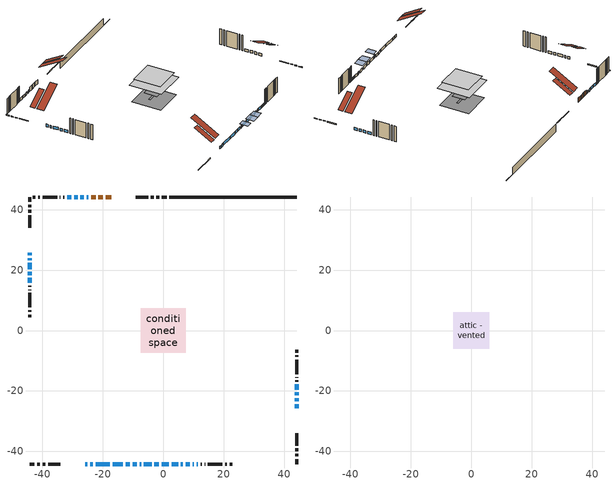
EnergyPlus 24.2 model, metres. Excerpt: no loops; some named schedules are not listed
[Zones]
conditioned space
 floor outside (Floor1 construction): -2.91,-2.91 -2.91,2.91 2.91,2.91 2.91,-2.91 z1.92
 floor adiabatic (AdiabaticFloorConstruction): -7.43,-7.43 -7.43,7.43 7.43,7.43 7.43,-7.43 z6.8
 floor foundation (Slab1 construction): -6.69,-6.69 -6.69,6.69 6.69,6.69 6.69,-6.69 z-1.45
 floor foundation (Slab2 construction): -3.71,-0.33 -3.71,0.33 3.71,0.33 3.71,-0.33 z0
 wall outside (RimJoist1 construction): 1.09,44.16 -0.48,44.16 / -44.16,-44.16 -42.59,-44.16 / -44.16,44.16 -44.16,42.59 / 44.16,-44.16 44.16,-42.59 z1.92:2.22
 wall outside (RimJoist2 construction): -1.4,44.16 -2.28,44.16 / -41.66,-44.16 -40.79,-44.16 / -44.16,41.66 -44.16,40.79 / 44.16,-41.66 44.16,-40.79 z1.92:2.22
 wall outside (RimJoist3 construction): -3.21,44.16 -4.08,44.16 / -39.86,-44.16 -38.98,-44.16 / -44.16,39.86 -44.16,38.98 / 44.16,-39.86 44.16,-38.98 z1.92:2.22
 wall outside (RimJoist4 construction): -5.01,44.16 -9.01,44.16 / -38.05,-44.16 -34.06,-44.16 / -44.16,38.05 -44.16,34.06 / 44.16,-38.05 44.16,-34.06 z1.92:2.22
 wall outside (AdiabaticWallConstruction 1): -17.27,44.16 -19.07,44.16 / -19.99,44.16 -21.44,44.16 / -22.36,44.16 -23.8,44.16 z1.92:3.95
 wall outside (AdiabaticWallConstruction): -25.8,-44.16 -25.11,-44.16 / -44.16,25.8 -44.16,24.86 / 44.16,-25.8 44.16,-24.39 / -24.73,44.16 -25.37,44.16 / -24.18,-44.16 -23.31,-44.16 / -44.16,23.93 -44.16,23.3 / -22.38,-44.16 -17.65,-44.16 / -44.16,22.37 -44.16,20.28 / -16.72,-44.16 -13.4,-44.16 / -12.47,-44.16 -11.06,-44.16 / 44.16,-23.46 44.16,-22.42 / -26.29,44.16 -27.41,44.16 / -10.13,-44.16 -8.78,-44.16 / -6.41,-44.16 -3.83,-44.16 / 44.16,-21.49 44.16,-20.44 / 44.16,-19.52 44.16,-17.81 / -44.16,19.36 -44.16,18.35 / 2.82,-44.16 4.91,-44.16 / -44.16,17.42 -44.16,15.77 / -28.34,44.16 -29.45,44.16 / 5.84,-44.16 6.52,-44.16 / 7.45,-44.16 8.8,-44.16 / 9.73,-44.16 10.1,-44.16 / -30.38,44.16 -31.79,44.16 / 11.03,-44.16 11.45,-44.16 z1.92:3.14; -7.85,-44.16 -7.34,-44.16 z1.92:3.55; -2.9,-44.16 -1.43,-44.16 / -0.5,-44.16 1.89,-44.16 z1.92:3.24
 wall outside (Wall1 construction): -32.72,44.16 -33.09,44.16 / 12.38,-44.16 12.75,-44.16 / -44.16,14.84 -44.16,14.47 / 44.16,-16.89 44.16,-16.52 z1.92:9.24
 wall outside (Wall2 construction): -34.01,44.16 -34.17,44.16 / 13.68,-44.16 13.83,-44.16 / -44.16,13.54 -44.16,13.39 / 44.16,-15.59 44.16,-15.44 z1.92:9.24
 wall outside (Wall3 construction): -35.1,44.16 -39.91,44.16 / 14.76,-44.16 19.57,-44.16 / -44.16,12.46 -44.16,7.65 / 44.16,-14.51 44.16,-9.69 z1.92:9.24
 wall outside (Wall4 construction): -40.84,44.16 -41.37,44.16 / 20.5,-44.16 21.03,-44.16 / -44.16,6.72 -44.16,6.19 / 44.16,-8.76 44.16,-8.24 z1.92:9.24
 wall outside (Wall6 construction): -42.3,44.16 -43.23,44.16 / 21.96,-44.16 22.89,-44.16 / -44.16,5.26 -44.16,4.33 / 44.16,-7.31 44.16,-6.38 z1.92:9.24
 wall foundation (FoundationWall1 construction): 2.02,44.16,-1.45 2.02,44.16,1.92 38.73,44.16,1.92 38.73,44.16,-1.35 44.16,44.16,-1.35 44.16,44.16,-1.45
 window (WindowConstruction): -25.8,-44.16 -25.11,-44.16 z1.92:3.14
 window (WindowConstruction 5): -44.16,25.8 -44.16,24.86 z1.92:3.14
 window (WindowConstruction 6): 44.16,-25.8 44.16,-24.39 z1.92:3.14
 window (WindowConstruction 7): -24.73,44.16 -25.37,44.16 z1.92:3.14
 window (WindowConstruction 8): -24.18,-44.16 -23.31,-44.16 z1.92:3.14
 window (WindowConstruction 9): -44.16,23.93 -44.16,23.3 z1.92:3.14
 window (WindowConstruction 10): -22.38,-44.16 -17.65,-44.16 z1.92:3.14
 window (WindowConstruction 11): -44.16,22.37 -44.16,20.28 z1.92:3.14
 window (WindowConstruction 12): -16.72,-44.16 -13.4,-44.16 z1.92:3.14
 window (WindowConstruction 13): -12.47,-44.16 -11.06,-44.16 z1.92:3.14
 window (WindowConstruction 14): 44.16,-23.46 44.16,-22.42 z1.92:3.14
 window (WindowConstruction 15): -26.29,44.16 -27.41,44.16 z1.92:3.14
 window (WindowConstruction 26): -10.13,-44.16 -8.78,-44.16 z1.92:3.14
 window (WindowConstruction 27): -7.85,-44.16 -7.34,-44.16 z1.92:3.54
 window (WindowConstruction 19): -6.41,-44.16 -3.83,-44.16 z1.92:3.14
 window (WindowConstruction 20): 44.16,-21.49 44.16,-20.45 z1.92:3.14
 window (WindowConstruction 21): 44.16,-19.52 44.16,-17.82 z1.92:3.14
 window (WindowConstruction 22): -44.16,19.36 -44.16,18.35 z1.92:3.14
 window (WindowConstruction 23): -2.9,-44.16 -1.43,-44.16 z1.92:3.24
 window (WindowConstruction 24): -0.5,-44.16 1.89,-44.16 z1.92:3.24
 window (WindowConstruction 1): 2.82,-44.16 4.91,-44.16 z1.92:3.14
 window (WindowConstruction 25): -44.16,17.42 -44.16,15.77 z1.92:3.14
 window (WindowConstruction 16): -28.34,44.16 -29.45,44.16 z1.92:3.14
 window (WindowConstruction 17): 5.84,-44.16 6.52,-44.16 z1.92:3.14
 window (WindowConstruction 18): 7.45,-44.16 8.8,-44.16 z1.92:3.14
 window (WindowConstruction 2): 9.73,-44.16 10.1,-44.16 z1.92:3.14
 window (WindowConstruction 3): -30.38,44.16 -31.79,44.16 z1.92:3.14
 window (WindowConstruction 4): 11.03,-44.16 11.45,-44.16 z1.92:3.14
 door (Door): -17.27,44.16 -19.07,44.16 z1.92:3.95
 door (Door 1): -20,44.16 -21.43,44.16 z1.92:3.95
 door (Door 2): -22.36,44.16 -23.8,44.16 z1.92:3.95
 ceiling adiabatic (AdiabaticFloorConstruction): 7.43,-7.43 7.43,7.43 -7.43,7.43 -7.43,-7.43 z6.8
 roof outside (Roof1 construction): -12.19,44.16,9.24 -12.19,36.39,13.76 -9.94,36.39,13.76 -9.94,44.16,9.24; -30.88,-44.16,9.24 -30.88,-36.39,13.76 -33.13,-36.39,13.76 -33.13,-44.16,9.24; -44.16,30.88,9.24 -36.39,30.88,13.76 -36.39,33.13,13.76 -44.16,33.13,9.24; 44.16,-30.88,9.24 36.39,-30.88,13.76 36.39,-33.13,13.76 44.16,-33.13,9.24
attic - vented
 floor to conditioned space (Floor2 construction Reversed): -5.99,-5.99 -5.99,5.99 5.99,5.99 5.99,-5.99 z9.24
 roof outside (Roof2 construction): -16.34,44.16,9.24 -16.34,33.01,15.73 -13.12,33.01,15.73 -13.12,44.16,9.24; -26.73,-44.16,9.24 -26.73,-33.01,15.73 -29.95,-33.01,15.73 -29.95,-44.16,9.24; -44.16,26.73,9.24 -33.01,26.73,15.73 -33.01,29.95,15.73 -44.16,29.95,9.24; 44.16,-26.73,9.24 33.01,-26.73,15.73 33.01,-29.95,15.73 44.16,-29.95,9.24
shading: -6.35,-44.16 -8.84,-44.16 -8.84,-47.82 -6.35,-47.82 z4.54; -0.52,-44.16 -3.81,-44.16 -3.81,-47.82 -0.52,-47.82 z4.15; 2.8,-44.16 -1.41,-44.16 -1.41,-47.82 2.8,-47.82 z4.15
[Building]
Building 1: Terrain=Suburbs
[Site:Location]
Halifax Intl AP_NS: Latitude {deg}=44.88; Longitude {deg}=-63.51; Time Zone {hr}=-4; Elevation {m}=145; Keep Site Location Information=Yes
[Site:GroundTemperature:Shallow]
3.15511, 1.33576, 1.19006, 2.05344, 5.51939, 8.9692, 11.96, 13.8546, 14.0156, 12.4746, 9.56009, 6.2161
[Site:WaterMainsTemperature]
Calculation Method=Schedule; Temperature Schedule=mains temperature schedule
[Material] Roughness=Rough; Thermal Absorptance=0.9
Name | Thickness {m} | Conductivity {W/m-K} | Density {kg/m3} | Specific Heat {J/kg-K} | Solar Absorptance | Visible Absorptance
asphalt or fiberglass shingles | 0.00635 | 0.162714 | 1121.4 | 1465.45 | 0.4 | 0.4
ceiling loosefill ins | 0.423333 | 0.0480833 | 16.02 | 1046.75 | 0.7 | 0.7
ceiling stud and cavity | 0.1397 | 0.619807 | 65.682 | 1177.47 | 0.7 | 0.7
concrete 4.0 in. | 0.1016 | 1.803125 | 2242.8 | 837.4 | 0.7 | 0.7
concrete 8.0 in. | 0.2032 | 1.803125 | 2242.8 | 837.4 | 0.7 | 0.7
door material | 0.04445 | 0.0451087 | 512.64 | 1214.23 | 0.7 | 0.7
door material 1 | 0.04445 | 0.053851 | 512.64 | 1214.23 | 0.7 | 0.7
exterior vertical ins | 0.0783861 | 0.029427 | 32.04 | 1214.23 | 0.7 | 0.7
exterior vertical ins 1 | 0.0517834 | 0.029427 | 32.04 | 1214.23 | 0.7 | 0.7
floor covering | 0.0127 | 0.0433444 | 54.468 | 1339.84 | 0.6 | 0.6
floor rigid ins; roof rigid ins; wall rigid ins 1 | 0.103632 | 0.029427 | 32.04 | 1214.23 | 0.7 | 0.7
floor rigid ins 1; wall rigid ins 2 | 0.512978 | 0.029427 | 32.04 | 1214.23 | 0.7 | 0.7
floor stud and cavity | 0.1397 | 0.137453 | 92.3553 | 1139.71 | 0.7 | 0.7
floor stud and cavity 1 | 0.1397 | 1.75129 | 37.0049 | 1207.88 | 0.7 | 0.7
furniture material conditioned space 1 | 0.1524 | 0.115458 | 640.8 | 1214.23 | 0.6 | 0.6
gypsum board | 0.0127 | 0.160291 | 801 | 837.4 | 0.6 | 0.6
gypsum board 1 | 0.0127 | 0.160291 | 801 | 837.4 | 0.7 | 0.7
interior vertical ins | 0.025908 | 0.029427 | 32.04 | 1214.23 | 0.7 | 0.7
osb sheathing 0.5 in. | 0.0127 | 0.115458 | 512.64 | 1214.23 | 0.7 | 0.7
osb sheathing 0.75 in. | 0.01905 | 0.115458 | 512.64 | 1214.23 | 0.7 | 0.7
osb sheathing 2.0 in. | 0.0508 | 0.115458 | 512.64 | 1214.23 | 0.7 | 0.7
rim joist rigid ins; slab rigid ins; wall rigid ins | 0.051816 | 0.029427 | 32.04 | 1214.23 | 0.7 | 0.7
rim joist stud and cavity | 0.0508 | 0.0513729 | 125.044 | 1163.47 | 0.6 | 0.6
rim joist stud and cavity 1 | 0.0508 | 0.0489331 | 125.044 | 1163.47 | 0.6 | 0.6
rim joist stud and cavity 2 | 0.0508 | 0.0611773 | 125.044 | 1163.47 | 0.6 | 0.6
rim joist stud and cavity 3 | 0.0508 | 0.0527828 | 125.044 | 1163.47 | 0.6 | 0.6
roof stud and cavity | 0.2032 | 0.0463516 | 78.34581 | 1123.46 | 0.7 | 0.7
wall stud and cavity | 0.1397 | 0.256764 | 139.0536 | 1170.24 | 0.7 | 0.7
wall stud and cavity 1 | 0.1397 | 0.0517534 | 139.0536 | 1170.24 | 0.7 | 0.7
wall stud and cavity 2 | 0.1397 | 0.0737344 | 139.0536 | 1170.24 | 0.7 | 0.7
wall stud and cavity 3 | 0.1397 | 0.189807 | 139.0536 | 1170.24 | 0.7 | 0.7
wall stud and cavity 4 | 0.1397 | 0.260132 | 139.0536 | 1170.24 | 0.7 | 0.7
wall stud and cavity 5 | 0.0889 | 0.380278 | 52.3479 | 1209.89 | 0.7 | 0.7
wall stud and cavity 6 | 0.0889 | 0.391764 | 83.0341 | 1211.67 | 0.7 | 0.7
wood siding | 0.0254 | 0.102417 | 544.68 | 1172.36 | 0.4 | 0.4
wood siding 1; wood siding 2; wood siding 3 | 0.0254 | 0.102417 | 544.68 | 1172.36 | 0.7 | 0.7
[WindowMaterial:SimpleGlazingSystem]
Name | U-Factor {W/m2-K} | Solar Heat Gain Coefficient
WindowMaterial | 2.319463 | 0.55
WindowMaterial 1 | 2.2729 | 0.63
WindowMaterial 10 | 2.293912 | 0.62
WindowMaterial 11 | 2.34047 | 0.56
WindowMaterial 12 | 2.44779 | 0.62
WindowMaterial 13 | 2.55964 | 0.57
WindowMaterial 14 | 2.43473 | 0.62
WindowMaterial 15 | 2.30584 | 0.6
WindowMaterial 16 | 2.32173 | 0.58
WindowMaterial 17 | 2.35012 | 0.54
WindowMaterial 18 | 2.32287 | 0.58
WindowMaterial 19 | 2.359209 | 0.53
WindowMaterial 2 | 2.36318 | 0.49
WindowMaterial 3 | 2.32912 | 0.57
WindowMaterial 4 | 2.36262 | 0.49
WindowMaterial 5 | 2.35864 | 0.53
WindowMaterial 6 | 2.38135 | 0.5
WindowMaterial 7 | 2.2871 | 0.61
WindowMaterial 8 | 2.28312 | 0.63
WindowMaterial 9 | 2.34899 | 0.54
[Construction]
AdiabaticFloorConstruction: floor stud and cavity 1, floor rigid ins 1, osb sheathing 0.75 in., floor covering
AdiabaticWallConstruction: wood siding 2, wall rigid ins 2, wall stud and cavity 5, gypsum board
AdiabaticWallConstruction 1: wood siding 3, wall rigid ins 2, wall stud and cavity 5, gypsum board
Door: door material
Door 1; Door 2: door material 1
Floor1 construction: floor stud and cavity, floor rigid ins, osb sheathing 0.75 in., floor covering
Floor2 construction Reversed: gypsum board, ceiling stud and cavity, ceiling loosefill ins
FoundationWall1 construction: concrete 8.0 in., gypsum board 1
furniture construction conditioned space 1: furniture material conditioned space 1
PartitionWallConstruction: gypsum board, wall stud and cavity 6, gypsum board
RimJoist1 construction: wood siding 1, osb sheathing 2.0 in., rim joist stud and cavity
RimJoist2 construction: wood siding 1, rim joist rigid ins, osb sheathing 2.0 in., rim joist stud and cavity 1
RimJoist3 construction: wood siding 1, rim joist rigid ins, osb sheathing 2.0 in., rim joist stud and cavity 2
RimJoist4 construction: wood siding 1, rim joist rigid ins, osb sheathing 2.0 in., rim joist stud and cavity 3
Roof1 construction: asphalt or fiberglass shingles, roof rigid ins, osb sheathing 0.75 in., roof stud and cavity, gypsum board
Roof2 construction: asphalt or fiberglass shingles
Slab1 construction; Slab2 construction: slab rigid ins, concrete 4.0 in.
Wall1 construction: wood siding, wall rigid ins, osb sheathing 0.5 in., wall stud and cavity, gypsum board
Wall2 construction: wood siding, wall rigid ins 1, osb sheathing 0.5 in., wall stud and cavity 1, gypsum board
Wall3 construction: wood siding, wall rigid ins, osb sheathing 0.5 in., wall stud and cavity 2, gypsum board
Wall4 construction: wood siding, wall rigid ins, osb sheathing 0.5 in., wall stud and cavity 3, gypsum board
Wall6 construction: wood siding, wall rigid ins, osb sheathing 0.5 in., wall stud and cavity 4, gypsum board
WindowConstruction: WindowMaterial
WindowConstruction 1: WindowMaterial 1
WindowConstruction 10: WindowMaterial 8
WindowConstruction 11; WindowConstruction 14; WindowConstruction 20: WindowMaterial 9
WindowConstruction 12: WindowMaterial 10
WindowConstruction 13; WindowConstruction 3; WindowConstruction 6: WindowMaterial 3
WindowConstruction 15: WindowMaterial 11
WindowConstruction 16: WindowMaterial 12
WindowConstruction 17; WindowConstruction 27: WindowMaterial 13
WindowConstruction 18; WindowConstruction 26: WindowMaterial 14
WindowConstruction 19; WindowConstruction 24: WindowMaterial 15
WindowConstruction 2: WindowMaterial 2
WindowConstruction 21: WindowMaterial 16
WindowConstruction 22: WindowMaterial 17
WindowConstruction 23: WindowMaterial 18
WindowConstruction 25: WindowMaterial 19
WindowConstruction 4: WindowMaterial 4
WindowConstruction 5: WindowMaterial 5
WindowConstruction 7; WindowConstruction 9: WindowMaterial 6
WindowConstruction 8: WindowMaterial 7
[Zone] Multiplier=1; Part of Total Floor Area=Yes
Name | Volume {m3}
attic - vented | 144.692
conditioned space | 1072.2
[Space]
Name | Zone | Volume {m3}
attic - vented 1 | attic - vented | 144.692
conditioned space 1 | conditioned space | 1072.2
[ZoneInfiltration:EffectiveLeakageArea]
infil attic - vented 1: Zone or Space=attic - vented 1; Schedule=Always On Discrete; Effective Air Leakage Area {cm2}=5148.18; Stack Coefficient=0.00045196; Wind Coefficient=1.43638e-05
[ZoneMixing]
whole house fan mix: Zone or Space=attic - vented; Schedule=Always On Continuous; Design Flow Rate Calculation Method=Flow/Zone; Design Flow Rate {m3/s}=0; Source Zone or Space=conditioned space
[SurfaceProperty:ExposedFoundationPerimeter] Exposed Perimeter Calculation Method=TotalExposedPerimeter
Name | Total Exposed Perimeter {m}
Slab1 | 42.139
Slab2 | 16.154
[InternalMass] Zone or ZoneList=conditioned space; Space or SpaceList=conditioned space 1
Name | Construction | Surface Area {m2}
furniture mass conditioned space 1 | furniture construction conditioned space 1 | 175.424
partition wall mass | PartitionWallConstruction | 438.561
[Lights]
interior lighting: Zone or ZoneList or Space or SpaceList=conditioned space 1; Schedule=interior lighting schedule; Design Level Calculation Method=LightingLevel; Lighting Level {W}=343.2; Return Air Fraction=0; Fraction Radiant=0.6; Fraction Visible=0.2; Fraction Replaceable=1
[People]
occupants: Zone or ZoneList or Space or SpaceList=conditioned space 1; Number of People Schedule=occupants schedule; Number of People Calculation Method=People; Number of People=3; Fraction Radiant=0.314171; Sensible Heat Fraction=0.56303; Activity Level Schedule=occupants activity schedule; Carbon Dioxide Generation Rate {m3/s-W}=0; Enable ASHRAE 55 Comfort Warnings=No; Mean Radiant Temperature Calculation Type=EnclosureAveraged
[ElectricEquipment] Zone or ZoneList or Space or SpaceList=conditioned space 1; Design Level Calculation Method=EquipmentLevel
Name | Schedule | Design Level {W} | Fraction Latent | Fraction Radiant | Fraction Lost
clothes dryer | clothes dryer schedule | 140.772 | 0.015 | 0.081 | 0.85
clothes washer | clothes washer schedule | 32.1985 | 0.03 | 0.162 | 0.7
cooking range | cooking range schedule | 215.147 | 0.08 | 0.432 | 0.2
dishwasher | dishwasher schedule | 66.8632 | 0.3 | 0.18 | 0.4
fridge | fridge schedule | 72.9452 | 0 | 0.6 | 0
mech vent bath fan 0 | mech vent bath fan 0 schedule | 50.2 | 0 | 0 | 1
mech vent bath fan 1 | mech vent bath fan 1 schedule | 50.2 | 0 | 0 | 1
mech vent bath fan 2 | mech vent bath fan 2 schedule | 50.2 | 0 | 0 | 1
mech vent house fan | mech vent house fan schedule | 19.9167 | 0 | 0 | 0.5
mech vent house fan cfis | mech vent house fan cfis schedule | 0 | 0 | 0 | 0
mech vent range fan 0 | mech vent range fan 0 schedule | 57 | 0 | 0 | 1
misc plug loads | misc plug loads schedule | 494.7 | 0.045 | 0.513 | 0.1
whole house fan | Always On Discrete | 0 | 0 | 0 | 1
[OtherEquipment] Zone or ZoneList or Space or SpaceList=conditioned space 1; Design Level Calculation Method=EquipmentLevel
Name | Fuel Type | Schedule | Design Level {W} | Fraction Latent | Fraction Radiant | Fraction Lost
clothes dryer 1 | Electricity | clothes dryer schedule | 0 | 0.015 | 0.081 | 0.85
cooking range 1 | Electricity | cooking range schedule | 0 | 0.08 | 0.432 | 0.2
general water use latent | None | general water use schedule | 62.594 | 1 | 0 | 0
general water use sensible | None | general water use schedule | -61.6891 | 0 | 0.6 | 0
mech vent house fan latent load | None | Always On Discrete | 0 | 1 | 0 | 0
mech vent house fan sensible load | None | Always On Discrete | 0 | 0 | 0 | 0
water heater energy adjustment1 | Electricity | Always On Discrete | 0.01 | 0 | 0 | 1
[ZoneInfiltration:DesignFlowRate] Zone or ZoneList or Space or SpaceList=conditioned space 1; Schedule=Always On Discrete; Design Flow Rate Calculation Method=Flow/Zone; Design Flow Rate {m3/s}=0
infil flow; natural vent flow; whole house fan flow
[Foundation:Kiva] Initial Indoor Air Temperature {C}=18; Wall Depth Below Slab {m}=0.2032
Name | Wall Height Above Grade {m} | Custom Block Material Name 1 | Custom Block Depth 1 {m} | Custom Block X Position 1 {m} | Custom Block Z Position 1 {m} | Interior Vertical Insulation Material | Interior Vertical Insulation Depth {m} | Exterior Vertical Insulation Material | Exterior Vertical Insulation Depth {m}
Foundation Kiva 1 | 1.92 | exterior vertical ins | 3.36999 | 0.2159 | 0
Foundation Kiva 2 | 0.1016 |  |  |  |  | interior vertical ins | 0.1016 | exterior vertical ins 1 | 0.599999
[Foundation:Kiva:Settings]
Soil Conductivity {W/m-K}=0.849921; Soil Density {kg/m3}=1842.3; Soil Specific Heat {J/kg-K}=418.7; Ground Solar Absorptivity=0.9; Ground Thermal Absorptivity=0.9; Ground Surface Roughness {m}=0.03; Far-Field Width {m}=40; Deep-Ground Boundary Condition=ZeroFlux; Deep-Ground Depth {m}=40; Minimum Cell Dimension {m}=0.2; Maximum Cell Growth Coefficient=3; Simulation Timestep=Timestep
[Exterior:Lights]
exterior lighting: Schedule=exterior lighting schedule; Design Level {W}=75.6
[Schedule:Constant]
Name | Hourly Value
Always On Continuous; mech vent house fan schedule; mech vent house fan cfis schedule; Always On Discrete | 1
occupants activity schedule | 117.228
fridge schedule | 0
[Schedule:Week:Daily]
interior lighting schedule Week Rule - Jan1-Jan27: interior lighting schedule day, interior lighting schedule day, interior lighting schedule day, interior lighting schedule day, interior lighting schedule day, interior lighting schedule day, interior lighting schedule day, interior lighting schedule default day, interior lighting schedule default day, interior lighting schedule default day, interior lighting schedule default day, interior lighting schedule default day
interior lighting schedule Week Rule - Jan28-Feb3: interior lighting schedule day, interior lighting schedule day, interior lighting schedule day, interior lighting schedule day, interior lighting schedule day 1, interior lighting schedule day 1, interior lighting schedule day 1, interior lighting schedule default day, interior lighting schedule default day, interior lighting schedule default day, interior lighting schedule default day, interior lighting schedule default day
interior lighting schedule Week Rule - Feb4-Feb24: interior lighting schedule day 1, interior lighting schedule day 1, interior lighting schedule day 1, interior lighting schedule day 1, interior lighting schedule day 1, interior lighting schedule day 1, interior lighting schedule day 1, interior lighting schedule default day, interior lighting schedule default day, interior lighting schedule default day, interior lighting schedule default day, interior lighting schedule default day
interior lighting schedule Week Rule - Feb25-Mar3: interior lighting schedule day 1, interior lighting schedule day 1, interior lighting schedule day 1, interior lighting schedule day 1, interior lighting schedule day 2, interior lighting schedule day 2, interior lighting schedule day 2, interior lighting schedule default day, interior lighting schedule default day, interior lighting schedule default day, interior lighting schedule default day, interior lighting schedule default day
interior lighting schedule Week Rule - Mar4-Mar31: interior lighting schedule day 2, interior lighting schedule day 2, interior lighting schedule day 2, interior lighting schedule day 2, interior lighting schedule day 2, interior lighting schedule day 2, interior lighting schedule day 2, interior lighting schedule default day, interior lighting schedule default day, interior lighting schedule default day, interior lighting schedule default day, interior lighting schedule default day
interior lighting schedule Week Rule - Apr1-Apr28: interior lighting schedule day 3, interior lighting schedule day 3, interior lighting schedule day 3, interior lighting schedule day 3, interior lighting schedule day 3, interior lighting schedule day 3, interior lighting schedule day 3, interior lighting schedule default day, interior lighting schedule default day, interior lighting schedule default day, interior lighting schedule default day, interior lighting schedule default day
interior lighting schedule Week Rule - Apr29-May5: interior lighting schedule day 3, interior lighting schedule day 3, interior lighting schedule day 4, interior lighting schedule day 4, interior lighting schedule day 4, interior lighting schedule day 4, interior lighting schedule day 4, interior lighting schedule default day, interior lighting schedule default day, interior lighting schedule default day, interior lighting schedule default day, interior lighting schedule default day
interior lighting schedule Week Rule - May6-May26: interior lighting schedule day 4, interior lighting schedule day 4, interior lighting schedule day 4, interior lighting schedule day 4, interior lighting schedule day 4, interior lighting schedule day 4, interior lighting schedule day 4, interior lighting schedule default day, interior lighting schedule default day, interior lighting schedule default day, interior lighting schedule default day, interior lighting schedule default day
interior lighting schedule Week Rule - May27-Jun2: interior lighting schedule day 4, interior lighting schedule day 4, interior lighting schedule day 4, interior lighting schedule day 4, interior lighting schedule day 4, interior lighting schedule day 5, interior lighting schedule day 5, interior lighting schedule default day, interior lighting schedule default day, interior lighting schedule default day, interior lighting schedule default day, interior lighting schedule default day
interior lighting schedule Week Rule - Jun3-Jun30: interior lighting schedule day 5, interior lighting schedule day 5, interior lighting schedule day 5, interior lighting schedule day 5, interior lighting schedule day 5, interior lighting schedule day 5, interior lighting schedule day 5, interior lighting schedule default day, interior lighting schedule default day, interior lighting schedule default day, interior lighting schedule default day, interior lighting schedule default day
interior lighting schedule Week Rule - Jul1-Jul28: interior lighting schedule day 6, interior lighting schedule day 6, interior lighting schedule day 6, interior lighting schedule day 6, interior lighting schedule day 6, interior lighting schedule day 6, interior lighting schedule day 6, interior lighting schedule default day, interior lighting schedule default day, interior lighting schedule default day, interior lighting schedule default day, interior lighting schedule default day
interior lighting schedule Week Rule - Jul29-Aug4: interior lighting schedule day 6, interior lighting schedule day 6, interior lighting schedule day 6, interior lighting schedule day 7, interior lighting schedule day 7, interior lighting schedule day 7, interior lighting schedule day 7, interior lighting schedule default day, interior lighting schedule default day, interior lighting schedule default day, interior lighting schedule default day, interior lighting schedule default day
interior lighting schedule Week Rule - Aug5-Aug25: interior lighting schedule day 7, interior lighting schedule day 7, interior lighting schedule day 7, interior lighting schedule day 7, interior lighting schedule day 7, interior lighting schedule day 7, interior lighting schedule day 7, interior lighting schedule default day, interior lighting schedule default day, interior lighting schedule default day, interior lighting schedule default day, interior lighting schedule default day
interior lighting schedule Week Rule - Aug26-Sep1: interior lighting schedule day 7, interior lighting schedule day 7, interior lighting schedule day 7, interior lighting schedule day 7, interior lighting schedule day 7, interior lighting schedule day 7, interior lighting schedule day 8, interior lighting schedule default day, interior lighting schedule default day, interior lighting schedule default day, interior lighting schedule default day, interior lighting schedule default day
interior lighting schedule Week Rule - Sep2-Sep29: interior lighting schedule day 8, interior lighting schedule day 8, interior lighting schedule day 8, interior lighting schedule day 8, interior lighting schedule day 8, interior lighting schedule day 8, interior lighting schedule day 8, interior lighting schedule default day, interior lighting schedule default day, interior lighting schedule default day, interior lighting schedule default day, interior lighting schedule default day
interior lighting schedule Week Rule - Sep30-Oct6: interior lighting schedule day 8, interior lighting schedule day 9, interior lighting schedule day 9, interior lighting schedule day 9, interior lighting schedule day 9, interior lighting schedule day 9, interior lighting schedule day 9, interior lighting schedule default day, interior lighting schedule default day, interior lighting schedule default day, interior lighting schedule default day, interior lighting schedule default day
interior lighting schedule Week Rule - Oct7-Oct27: interior lighting schedule day 9, interior lighting schedule day 9, interior lighting schedule day 9, interior lighting schedule day 9, interior lighting schedule day 9, interior lighting schedule day 9, interior lighting schedule day 9, interior lighting schedule default day, interior lighting schedule default day, interior lighting schedule default day, interior lighting schedule default day, interior lighting schedule default day
interior lighting schedule Week Rule - Oct28-Nov3: interior lighting schedule day 9, interior lighting schedule day 9, interior lighting schedule day 9, interior lighting schedule day 9, interior lighting schedule day 10, interior lighting schedule day 10, interior lighting schedule day 10, interior lighting schedule default day, interior lighting schedule default day, interior lighting schedule default day, interior lighting schedule default day, interior lighting schedule default day
interior lighting schedule Week Rule - Nov4-Nov24: interior lighting schedule day 10, interior lighting schedule day 10, interior lighting schedule day 10, interior lighting schedule day 10, interior lighting schedule day 10, interior lighting schedule day 10, interior lighting schedule day 10, interior lighting schedule default day, interior lighting schedule default day, interior lighting schedule default day, interior lighting schedule default day, interior lighting schedule default day
interior lighting schedule Week Rule - Nov25-Dec1: interior lighting schedule day 10, interior lighting schedule day 10, interior lighting schedule day 10, interior lighting schedule day 10, interior lighting schedule day 10, interior lighting schedule day 10, interior lighting schedule day 11, interior lighting schedule default day, interior lighting schedule default day, interior lighting schedule default day, interior lighting schedule default day, interior lighting schedule default day
interior lighting schedule Week Rule - Dec2-Dec31: interior lighting schedule day 11, interior lighting schedule day 11, interior lighting schedule day 11, interior lighting schedule day 11, interior lighting schedule day 11, interior lighting schedule day 11, interior lighting schedule day 11, interior lighting schedule default day, interior lighting schedule default day, interior lighting schedule default day, interior lighting schedule default day, interior lighting schedule default day
occupants schedule Week Rule - Jan1-Dec31: occupants schedule day, occupants schedule day, occupants schedule day, occupants schedule day, occupants schedule day, occupants schedule day, occupants schedule day, occupants schedule default day, occupants schedule default day, occupants schedule default day, occupants schedule default day, occupants schedule default day
clothes dryer schedule Week Rule - Jan1-Dec31: clothes dryer schedule day, clothes dryer schedule day, clothes dryer schedule day, clothes dryer schedule day, clothes dryer schedule day, clothes dryer schedule day, clothes dryer schedule day, clothes dryer schedule default day, clothes dryer schedule default day, clothes dryer schedule default day, clothes dryer schedule default day, clothes dryer schedule default day
clothes washer schedule Week Rule - Jan1-Dec31: clothes washer schedule day, clothes washer schedule day, clothes washer schedule day, clothes washer schedule day, clothes washer schedule day, clothes washer schedule day, clothes washer schedule day, clothes washer schedule default day, clothes washer schedule default day, clothes washer schedule default day, clothes washer schedule default day, clothes washer schedule default day
cooking range schedule Week Rule - Jan1-Dec31: cooking range schedule day, cooking range schedule day, cooking range schedule day, cooking range schedule day, cooking range schedule day, cooking range schedule day, cooking range schedule day, cooking range schedule default day, cooking range schedule default day, cooking range schedule default day, cooking range schedule default day, cooking range schedule default day
dishwasher schedule Week Rule - Jan1-Dec31: dishwasher schedule day, dishwasher schedule day, dishwasher schedule day, dishwasher schedule day, dishwasher schedule day, dishwasher schedule day, dishwasher schedule day, dishwasher schedule default day, dishwasher schedule default day, dishwasher schedule default day, dishwasher schedule default day, dishwasher schedule default day
mech vent bath fan 0 schedule Week Rule - Jan1-Dec31: mech vent bath fan 0 schedule day, mech vent bath fan 0 schedule day, mech vent bath fan 0 schedule day, mech vent bath fan 0 schedule day, mech vent bath fan 0 schedule day, mech vent bath fan 0 schedule day, mech vent bath fan 0 schedule day, mech vent bath fan 0 schedule default day, mech vent bath fan 0 schedule default day, mech vent bath fan 0 schedule default day, mech vent bath fan 0 schedule default day, mech vent bath fan 0 schedule default day
mech vent bath fan 1 schedule Week Rule - Jan1-Dec31: mech vent bath fan 1 schedule day, mech vent bath fan 1 schedule day, mech vent bath fan 1 schedule day, mech vent bath fan 1 schedule day, mech vent bath fan 1 schedule day, mech vent bath fan 1 schedule day, mech vent bath fan 1 schedule day, mech vent bath fan 1 schedule default day, mech vent bath fan 1 schedule default day, mech vent bath fan 1 schedule default day, mech vent bath fan 1 schedule default day, mech vent bath fan 1 schedule default day
mech vent bath fan 2 schedule Week Rule - Jan1-Dec31: mech vent bath fan 2 schedule day, mech vent bath fan 2 schedule day, mech vent bath fan 2 schedule day, mech vent bath fan 2 schedule day, mech vent bath fan 2 schedule day, mech vent bath fan 2 schedule day, mech vent bath fan 2 schedule day, mech vent bath fan 2 schedule default day, mech vent bath fan 2 schedule default day, mech vent bath fan 2 schedule default day, mech vent bath fan 2 schedule default day, mech vent bath fan 2 schedule default day
mech vent range fan 0 schedule Week Rule - Jan1-Dec31: mech vent range fan 0 schedule day, mech vent range fan 0 schedule day, mech vent range fan 0 schedule day, mech vent range fan 0 schedule day, mech vent range fan 0 schedule day, mech vent range fan 0 schedule day, mech vent range fan 0 schedule day, mech vent range fan 0 schedule default day, mech vent range fan 0 schedule default day, mech vent range fan 0 schedule default day, mech vent range fan 0 schedule default day, mech vent range fan 0 schedule default day
[Schedule:Year]
interior lighting schedule: interior lighting schedule Week Rule - Jan1-Jan27, 1, 1, 1, 27, interior lighting schedule Week Rule - Jan28-Feb3, 1, 28, 2, 3, interior lighting schedule Week Rule - Feb4-Feb24, 2, 4, 2, 24, interior lighting schedule Week Rule - Feb25-Mar3, 2, 25, 3, 3, interior lighting schedule Week Rule - Mar4-Mar31, 3, 4, 3, 31, interior lighting schedule Week Rule - Apr1-Apr28, 4, 1, 4, 28, interior lighting schedule Week Rule - Apr29-May5, 4, 29, 5, 5, interior lighting schedule Week Rule - May6-May26, 5, 6, 5, 26, interior lighting schedule Week Rule - May27-Jun2, 5, 27, 6, 2, interior lighting schedule Week Rule - Jun3-Jun30, 6, 3, 6, 30, interior lighting schedule Week Rule - Jul1-Jul28, 7, 1, 7, 28, interior lighting schedule Week Rule - Jul29-Aug4, 7, 29, 8, 4, interior lighting schedule Week Rule - Aug5-Aug25, 8, 5, 8, 25, interior lighting schedule Week Rule - Aug26-Sep1, 8, 26, 9, 1, interior lighting schedule Week Rule - Sep2-Sep29, 9, 2, 9, 29, interior lighting schedule Week Rule - Sep30-Oct6, 9, 30, 10, 6, interior lighting schedule Week Rule - Oct7-Oct27, 10, 7, 10, 27, interior lighting schedule Week Rule - Oct28-Nov3, 10, 28, 11, 3, interior lighting schedule Week Rule - Nov4-Nov24, 11, 4, 11, 24, interior lighting schedule Week Rule - Nov25-Dec1, 11, 25, 12, 1, interior lighting schedule Week Rule - Dec2-Dec31, 12, 2, 12, 31
occupants schedule: occupants schedule Week Rule - Jan1-Dec31, 1, 1, 12, 31
clothes dryer schedule: clothes dryer schedule Week Rule - Jan1-Dec31, 1, 1, 12, 31
clothes washer schedule: clothes washer schedule Week Rule - Jan1-Dec31, 1, 1, 12, 31
cooking range schedule: cooking range schedule Week Rule - Jan1-Dec31, 1, 1, 12, 31
dishwasher schedule: dishwasher schedule Week Rule - Jan1-Dec31, 1, 1, 12, 31
mech vent bath fan 0 schedule: mech vent bath fan 0 schedule Week Rule - Jan1-Dec31, 1, 1, 12, 31
mech vent bath fan 1 schedule: mech vent bath fan 1 schedule Week Rule - Jan1-Dec31, 1, 1, 12, 31
mech vent bath fan 2 schedule: mech vent bath fan 2 schedule Week Rule - Jan1-Dec31, 1, 1, 12, 31
mech vent range fan 0 schedule: mech vent range fan 0 schedule Week Rule - Jan1-Dec31, 1, 1, 12, 31
misc plug loads schedule: misc plug loads schedule Week Rule - Jan1-Dec31, 1, 1, 12, 31
general water use schedule: general water use schedule Week Rule - Jan1-Dec31, 1, 1, 12, 31
exterior lighting schedule: exterior lighting schedule Week Rule - Jan1-Jan27, 1, 1, 1, 27, exterior lighting schedule Week Rule - Jan28-Feb3, 1, 28, 2, 3, exterior lighting schedule Week Rule - Feb4-Feb24, 2, 4, 2, 24, exterior lighting schedule Week Rule - Feb25-Mar3, 2, 25, 3, 3, exterior lighting schedule Week Rule - Mar4-Mar31, 3, 4, 3, 31, exterior lighting schedule Week Rule - Apr1-Apr28, 4, 1, 4, 28, exterior lighting schedule Week Rule - Apr29-May5, 4, 29, 5, 5, exterior lighting schedule Week Rule - May6-May26, 5, 6, 5, 26, exterior lighting schedule Week Rule - May27-Jun2, 5, 27, 6, 2, exterior lighting schedule Week Rule - Jun3-Jun30, 6, 3, 6, 30, exterior lighting schedule Week Rule - Jul1-Jul28, 7, 1, 7, 28, exterior lighting schedule Week Rule - Jul29-Aug4, 7, 29, 8, 4, exterior lighting schedule Week Rule - Aug5-Aug25, 8, 5, 8, 25, exterior lighting schedule Week Rule - Aug26-Sep1, 8, 26, 9, 1, exterior lighting schedule Week Rule - Sep2-Sep29, 9, 2, 9, 29, exterior lighting schedule Week Rule - Sep30-Oct6, 9, 30, 10, 6, exterior lighting schedule Week Rule - Oct7-Oct27, 10, 7, 10, 27, exterior lighting schedule Week Rule - Oct28-Nov3, 10, 28, 11, 3, exterior lighting schedule Week Rule - Nov4-Nov24, 11, 4, 11, 24, exterior lighting schedule Week Rule - Nov25-Dec1, 11, 25, 12, 1, exterior lighting schedule Week Rule - Dec2-Dec31, 12, 2, 12, 31
[Schedule:Compact]
mains temperature schedule: Through: 01/01, For: AllDays, Until: 24:00, 7.41, Through: 01/02, For: AllDays, Until: 24:00, 7.34833, Through: 01/03, For: AllDays, Until: 24:00, 7.28778, Through: 01/04, For: AllDays, Until: 24:00, 7.22889, Through: 01/05, For: AllDays, Until: 24:00, 7.17056, Through: 01/06, For: AllDays, Until: 24:00, 7.11333, Through: 01/07, For: AllDays, Until: 24:00, 7.05722, Through: 01/08, For: AllDays, Until: 24:00, 7.00167, Through: 01/09, For: AllDays, Until: 24:00, 6.94778, Through: 01/10, For: AllDays, Until: 24:00, 6.895, Through: 01/11, For: AllDays, Until: 24:00, 6.84333, Through: 01/12, For: AllDays, Until: 24:00, 6.79278, Through: 01/13, For: AllDays, Until: 24:00, 6.74389, Through: 01/14, For: AllDays, Until: 24:00, 6.69556, Through: 01/15, For: AllDays, Until: 24:00, 6.64889, Through: 01/16, For: AllDays, Until: 24:00, 6.60278, Through: 01/17, For: AllDays, Until: 24:00, 6.55833, Through: 01/18, For: AllDays, Until: 24:00, 6.515, Through: 01/19, For: AllDays, Until: 24:00, 6.47333, Through: 01/20, For: AllDays, Until: 24:00, 6.43278, Through: 01/21, For: AllDays, Until: 24:00, 6.39333, Through: 01/22, For: AllDays, Until: 24:00, 6.355, Through: 01/23, For: AllDays, Until: 24:00, 6.31833, Through: 01/24, For: AllDays, Until: 24:00, 6.28278, Through: 01/25, For: AllDays, Until: 24:00, 6.24889, Through: 01/26, For: AllDays, Until: 24:00, 6.21611, Through: 01/27, For: AllDays, Until: 24:00, 6.18444, Through: 01/28, For: AllDays, Until: 24:00, 6.15444, Through: 01/29, For: AllDays, Until: 24:00, 6.12556, Through: 01/30, For: AllDays, Until: 24:00, 6.09833, Through: 01/31, For: AllDays, Until: 24:00, 6.07222, Through: 02/01, For: AllDays, Until: 24:00, 6.04778, Through: 02/02, For: AllDays, Until: 24:00, 6.02444, Through: 02/03, For: AllDays, Until: 24:00, 6.00278, Through: 02/04, For: AllDays, Until: 24:00, 5.98222, Through: 02/05, For: AllDays, Until: 24:00, 5.96333, Through: 02/06, For: AllDays, Until: 24:00, 5.94556, Through: 02/07, For: AllDays, Until: 24:00, 5.92944, Through: 02/08, For: AllDays, Until: 24:00, 5.915, Through: 02/09, For: AllDays, Until: 24:00, 5.90167, Through: 02/10, For: AllDays, Until: 24:00, 5.89, Through: 02/11, For: AllDays, Until: 24:00, 5.87944, Through: 02/12, For: AllDays, Until: 24:00, 5.87056, Through: 02/13, For: AllDays, Until: 24:00, 5.86333, Through: 02/14, For: AllDays, Until: 24:00, 5.85722, Through: 02/15, For: AllDays, Until: 24:00, 5.85278, Through: 02/16, For: AllDays, Until: 24:00, 5.84944, Through: 02/17, For: AllDays, Until: 24:00, 5.84833, Through: 02/18, For: AllDays, Until: 24:00, 5.84778, Through: 02/19, For: AllDays, Until: 24:00, 5.84944, Through: 02/20, For: AllDays, Until: 24:00, 5.85167, Through: 02/21, For: AllDays, Until: 24:00, 5.85611, Through: 02/22, For: AllDays, Until: 24:00, 5.86167, Through: 02/23, For: AllDays, Until: 24:00, 5.86889, Through: 02/24, For: AllDays, Until: 24:00, 5.87722, Through: 02/25, For: AllDays, Until: 24:00, 5.88722, Through: 02/26, For: AllDays, Until: 24:00, 5.89889, Through: 02/27, For: AllDays, Until: 24:00, 5.91167, Through: 02/28, For: AllDays, Until: 24:00, 5.92611, Through: 03/01, For: AllDays, Until: 24:00, 5.94222, Through: 03/02, For: AllDays, Until: 24:00, 5.95944, Through: 03/03, For: AllDays, Until: 24:00, 5.97778, Through: 03/04, For: AllDays, Until: 24:00, 5.99778, Through: 03/05, For: AllDays, Until: 24:00, 6.01944, Through: 03/06, For: AllDays, Until: 24:00, 6.04222, Through: 03/07, For: AllDays, Until: 24:00, 6.06667, Through: 03/08, For: AllDays, Until: 24:00, 6.09222, Through: 03/09, For: AllDays, Until: 24:00, 6.11944, Through: 03/10, For: AllDays, Until: 24:00, 6.14778, Through: 03/11, For: AllDays, Until: 24:00, 6.17722, Through: 03/12, For: AllDays, Until: 24:00, 6.20833, Through: 03/13, For: AllDays, Until: 24:00, 6.24111, Through: 03/14, For: AllDays, Until: 24:00, 6.275, Through: 03/15, For: AllDays, Until: 24:00, 6.31, Through: 03/16, For: AllDays, Until: 24:00, 6.34667, Through: 03/17, For: AllDays, Until: 24:00, 6.38444, Through: 03/18, For: AllDays, Until: 24:00, 6.42333, Through: 03/19, For: AllDays, Until: 24:00, 6.46389, Through: 03/20, For: AllDays, Until: 24:00, 6.50556, Through: 03/21, For: AllDays, Until: 24:00, 6.54833, Through: 03/22, For: AllDays, Until: 24:00, 6.59278, Through: 03/23, For: AllDays, Until: 24:00, 6.63833, Through: 03/24, For: AllDays, Until: 24:00, 6.685, Through: 03/25, For: AllDays, Until: 24:00, 6.73278, Through: 03/26, For: AllDays, Until: 24:00, 6.78167, Through: 03/27, For: AllDays, Until: 24:00, 6.83167, Through: 03/28, For: AllDays, Until: 24:00, 6.88333, Through: 03/29, For: AllDays, Until: 24:00, 6.93611, Through: 03/30, For: AllDays, Until: 24:00, 6.98944, Through: 03/31, For: AllDays, Until: 24:00, 7.04444, Through: 04/01, For: AllDays, Until: 24:00, 7.1, Through: 04/02, For: AllDays, Until: 24:00, 7.15722, Through: 04/03, For: AllDays, Until: 24:00, 7.21556, Through: 04/04, For: AllDays, Until: 24:00, 7.27444, Through: 04/05, For: AllDays, Until: 24:00, 7.33444, Through: 04/06, For: AllDays, Until: 24:00, 7.39556, Through: 04/07, For: AllDays, Until: 24:00, 7.45778, Through: 04/08, For: AllDays, Until: 24:00, 7.52111, Through: 04/09, For: AllDays, Until: 24:00, 7.585, Through: 04/10, For: AllDays, Until: 24:00, 7.65, Through: 04/11, For: AllDays, Until: 24:00, 7.71611, Through: 04/12, For: AllDays, Until: 24:00, 7.78333, Through: 04/13, For: AllDays, Until: 24:00, 7.85111, Through: 04/14, For: AllDays, Until: 24:00, 7.91944, Through: 04/15, For: AllDays, Until: 24:00, 7.98889, Through: 04/16, For: AllDays, Until: 24:00, 8.05944, Through: 04/17, For: AllDays, Until: 24:00, 8.13056, Through: 04/18, For: AllDays, Until: 24:00, 8.20222, Through: 04/19, For: AllDays, Until: 24:00, 8.275, Through: 04/20, For: AllDays, Until: 24:00, 8.34833, Through: 04/21, For: AllDays, Until: 24:00, 8.42222, Through: 04/22, For: AllDays, Until: 24:00, 8.49722, Through: 04/23, For: AllDays, Until: 24:00, 8.57278, Through: 04/24, For: AllDays, Until: 24:00, 8.64889, Through: 04/25, For: AllDays, Until: 24:00, 8.72556, Through: 04/26, For: AllDays, Until: 24:00, 8.80278, Through: 04/27, For: AllDays, Until: 24:00, 8.88111, Through: 04/28, For: AllDays, Until: 24:00, 8.95944, Through: 04/29, For: AllDays, Until: 24:00, 9.03833, Through: 04/30, For: AllDays, Until: 24:00, 9.11778, Through: 05/01, For: AllDays, Until: 24:00, 9.19778, Through: 05/02, For: AllDays, Until: 24:00, 9.27833, Through: 05/03, For: AllDays, Until: 24:00, 9.35944, Through: 05/04, For: AllDays, Until: 24:00, 9.44056, Through: 05/05, For: AllDays, Until: 24:00, 9.52278, Through: 05/06, For: AllDays, Until: 24:00, 9.60444, Through: 05/07, For: AllDays, Until: 24:00, 9.68722, Through: 05/08, For: AllDays, Until: 24:00, 9.77, Through: 05/09, For: AllDays, Until: 24:00, 9.85278, Through: 05/10, For: AllDays, Until: 24:00, 9.93611, Through: 05/11, For: AllDays, Until: 24:00, 10.02, Through: 05/12, For: AllDays, Until: 24:00, 10.1039, Through: 05/13, For: AllDays, Until: 24:00, 10.1878, Through: 05/14, For: AllDays, Until: 24:00, 10.2722, Through: 05/15, For: AllDays, Until: 24:00, 10.3561, Through: 05/16, For: AllDays, Until: 24:00, 10.4406, Through: 05/17, For: AllDays, Until: 24:00, 10.5256, Through: 05/18, For: AllDays, Until: 24:00, 10.61, Through: 05/19, For: AllDays, Until: 24:00, 10.6944, Through: 05/20, For: AllDays, Until: 24:00, 10.7794, Through: 05/21, For: AllDays, Until: 24:00, 10.8639, Through: 05/22, For: AllDays, Until: 24:00, 10.9489, Through: 05/23, For: AllDays, Until: 24:00, 11.0333, Through: 05/24, For: AllDays, Until: 24:00, 11.1178, Through: 05/25, For: AllDays, Until: 24:00, 11.2022, Through: 05/26, For: AllDays, Until: 24:00, 11.2867, Through: 05/27, For: AllDays, Until: 24:00, 11.3711, Through: 05/28, For: AllDays, Until: 24:00, 11.455, Through: 05/29, For: AllDays, Until: 24:00, 11.5389, Through: 05/30, For: AllDays, Until: 24:00, 11.6222, Through: 05/31, For: AllDays, Until: 24:00, 11.7056, Through: 06/01, For: AllDays, Until: 24:00, 11.7883, Through: 06/02, For: AllDays, Until: 24:00, 11.8711, Through: 06/03, For: AllDays, Until: 24:00, 11.9539, Through: 06/04, For: AllDays, Until: 24:00, 12.0356, Through: 06/05, For: AllDays, Until: 24:00, 12.1172, Through: 06/06, For: AllDays, Until: 24:00, 12.1989, Through: 06/07, For: AllDays, Until: 24:00, 12.2794, Through: 06/08, For: AllDays, Until: 24:00, 12.36, Through: 06/09, For: AllDays, Until: 24:00, 12.44, Through: 06/10, For: AllDays, Until: 24:00, 12.5194, Through: 06/11, For: AllDays, Until: 24:00, 12.5983, Through: 06/12, For: AllDays, Until: 24:00, 12.6767, Through: 06/13, For: AllDays, Until: 24:00, 12.7544, Through: 06/14, For: AllDays, Until: 24:00, 12.8317, Through: 06/15, For: AllDays, Until: 24:00, 12.9083, Through: 06/16, For: AllDays, Until: 24:00, 12.9844, Through: 06/17, For: AllDays, Until: 24:00, 13.0594, Through: 06/18, For: AllDays, Until: 24:00, 13.1344, Through: 06/19, For: AllDays, Until: 24:00, 13.2083, Through: 06/20, For: AllDays, Until: 24:00, 13.2811, Through: 06/21, For: AllDays, Until: 24:00, 13.3539, Through: 06/22, For: AllDays, Until: 24:00, 13.4256, Through: 06/23, For: AllDays, Until: 24:00, 13.4967, Through: 06/24, For: AllDays, Until: 24:00, 13.5667, Through: 06/25, For: AllDays, Until: 24:00, 13.6361, Through: 06/26, For: AllDays, Until: 24:00, 13.7044, Through: 06/27, For: AllDays, Until: 24:00, 13.7717, Through: 06/28, For: AllDays, Until: 24:00, 13.8389, Through: 06/29, For: AllDays, Until: 24:00, 13.9044, Through: 06/30, For: AllDays, Until: 24:00, 13.9694, Through: 07/01, For: AllDays, Until: 24:00, 14.0333, Through: 07/02, For: AllDays, Until: 24:00, 14.0961, Through: 07/03, For: AllDays, Until: 24:00, 14.1583, Through: 07/04, For: AllDays, Until: 24:00, 14.2189, Through: 07/05, For: AllDays, Until: 24:00, 14.2789, Through: 07/06, For: AllDays, Until: 24:00, 14.3378, Through: 07/07, For: AllDays, Until: 24:00, 14.3956, Through: 07/08, For: AllDays, Until: 24:00, 14.4522, Through: 07/09, For: AllDays, Until: 24:00, 14.5083, Through: 07/10, For: AllDays, Until: 24:00, 14.5628, Through: 07/11, For: AllDays, Until: 24:00, 14.6161, Through: 07/12, For: AllDays, Until: 24:00, 14.6683, Through: 07/13, For: AllDays, Until: 24:00, 14.7194, Through: 07/14, For: AllDays, Until: 24:00, 14.7694, Through: 07/15, For: AllDays, Until: 24:00, 14.8183, Through: 07/16, For: AllDays, Until: 24:00, 14.8661, Through: 07/17, For: AllDays, Until: 24:00, 14.9122, Through: 07/18, For: AllDays, Until: 24:00, 14.9572, Through: 07/19, For: AllDays, Until: 24:00, 15.0011, Through: 07/20, For: AllDays, Until: 24:00, 15.0439, Through: 07/21, For: AllDays, Until: 24:00, 15.0856, Through: 07/22, For: AllDays, Until: 24:00, 15.1256, Through: 07/23, For: AllDays, Until: 24:00, 15.1644, Through: 07/24, For: AllDays, Until: 24:00, 15.2017, Through: 07/25, For: AllDays, Until: 24:00, 15.2383, Through: 07/26, For: AllDays, Until: 24:00, 15.2728, Through: 07/27, For: AllDays, Until: 24:00, 15.3067, Through: 07/28, For: AllDays, Until: 24:00, 15.3389, Through: 07/29, For: AllDays, Until: 24:00, 15.3694, Through: 07/30, For: AllDays, Until: 24:00, 15.3989, Through: 07/31, For: AllDays, Until: 24:00, 15.4272, Through: 08/01, For: AllDays, Until: 24:00, 15.4539, Through: 08/02, For: AllDays, Until: 24:00, 15.4794, Through: 08/03, For: AllDays, Until: 24:00, 15.5033, Through: 08/04, For: AllDays, Until: 24:00, 15.5261, Through: 08/05, For: AllDays, Until: 24:00, 15.5472, Through: 08/06, For: AllDays, Until: 24:00, 15.5667, Through: 08/07, For: AllDays, Until: 24:00, 15.585, Through: 08/08, For: AllDays, Until: 24:00, 15.6022, Through: 08/09, For: AllDays, Until: 24:00, 15.6172, Through: 08/10, For: AllDays, Until: 24:00, 15.6317, Through: 08/11, For: AllDays, Until: 24:00, 15.6439, Through: 08/12, For: AllDays, Until: 24:00, 15.655, Through: 08/13, For: AllDays, Until: 24:00, 15.665, Through: 08/14, For: AllDays, Until: 24:00, 15.6733, Through: 08/15, For: AllDays, Until: 24:00, 15.68, Through: 08/16, For: AllDays, Until: 24:00, 15.6856, Through: 08/17, For: AllDays, Until: 24:00, 15.6894, Through: 08/18, For: AllDays, Until: 24:00, 15.6917, Through: 08/19, For: AllDays, Until: 24:00, 15.6928, Through: 08/20, For: AllDays, Until: 24:00, 15.6922, Through: 08/21, For: AllDays, Until: 24:00, 15.69, Through: 08/22, For: AllDays, Until: 24:00, 15.6867, Through: 08/23, For: AllDays, Until: 24:00, 15.6822, Through: 08/24, For: AllDays, Until: 24:00, 15.6756, Through: 08/25, For: AllDays, Until: 24:00, 15.6678, Through: 08/26, For: AllDays, Until: 24:00, 15.6589, Through: 08/27, For: AllDays, Until: 24:00, 15.6478, Through: 08/28, For: AllDays, Until: 24:00, 15.6361, Through: 08/29, For: AllDays, Until: 24:00, 15.6222, Through: 08/30, For: AllDays, Until: 24:00, 15.6072, Through: 08/31, For: AllDays, Until: 24:00, 15.5911, Through: 09/01, For: AllDays, Until: 24:00, 15.5733, Through: 09/02, For: AllDays, Until: 24:00, 15.5539, Through: 09/03, For: AllDays, Until: 24:00, 15.5333, Through: 09/04, For: AllDays, Until: 24:00, 15.5111, Through: 09/05, For: AllDays, Until: 24:00, 15.4878, Through: 09/06, For: AllDays, Until: 24:00, 15.4628, Through: 09/07, For: AllDays, Until: 24:00, 15.4367, Through: 09/08, For: AllDays, Until: 24:00, 15.4089, Through: 09/09, For: AllDays, Until: 24:00, 15.38, Through: 09/10, For: AllDays, Until: 24:00, 15.3494, Through: 09/11, For: AllDays, Until: 24:00, 15.3178, Through: 09/12, For: AllDays, Until: 24:00, 15.2844, Through: 09/13, For: AllDays, Until: 24:00, 15.25, Through: 09/14, For: AllDays, Until: 24:00, 15.2144, Through: 09/15, For: AllDays, Until: 24:00, 15.1772, Through: 09/16, For: AllDays, Until: 24:00, 15.1389, Through: 09/17, For: AllDays, Until: 24:00, 15.0989, Through: 09/18, For: AllDays, Until: 24:00, 15.0583, Through: 09/19, For: AllDays, Until: 24:00, 15.0161, Through: 09/20, For: AllDays, Until: 24:00, 14.9722, Through: 09/21, For: AllDays, Until: 24:00, 14.9278, Through: 09/22, For: AllDays, Until: 24:00, 14.8817, Through: 09/23, For: AllDays, Until: 24:00, 14.8344, Through: 09/24, For: AllDays, Until: 24:00, 14.7861, Through: 09/25, For: AllDays, Until: 24:00, 14.7367, Through: 09/26, For: AllDays, Until: 24:00, 14.6861, Through: 09/27, For: AllDays, Until: 24:00, 14.6339, Through: 09/28, For: AllDays, Until: 24:00, 14.5811, Through: 09/29, For: AllDays, Until: 24:00, 14.5267, Through: 09/30, For: AllDays, Until: 24:00, 14.4717, Through: 10/01, For: AllDays, Until: 24:00, 14.415, Through: 10/02, For: AllDays, Until: 24:00, 14.3578, Through: 10/03, For: AllDays, Until: 24:00, 14.2989, Through: 10/04, For: AllDays, Until: 24:00, 14.2394, Through: 10/05, For: AllDays, Until: 24:00, 14.1789, Through: 10/06, For: AllDays, Until: 24:00, 14.1172, Through: 10/07, For: AllDays, Until: 24:00, 14.0544, Through: 10/08, For: AllDays, Until: 24:00, 13.9911, Through: 10/09, For: AllDays, Until: 24:00, 13.9267, Through: 10/10, For: AllDays, Until: 24:00, 13.8611, Through: 10/11, For: AllDays, Until: 24:00, 13.7944, Through: 10/12, For: AllDays, Until: 24:00, 13.7272, Through: 10/13, For: AllDays, Until: 24:00, 13.6594, Through: 10/14, For: AllDays, Until: 24:00, 13.59, Through: 10/15, For: AllDays, Until: 24:00, 13.5206, Through: 10/16, For: AllDays, Until: 24:00, 13.4494, Through: 10/17, For: AllDays, Until: 24:00, 13.3783, Through: 10/18, For: AllDays, Until: 24:00, 13.3061, Through: 10/19, For: AllDays, Until: 24:00, 13.2328, Through: 10/20, For: AllDays, Until: 24:00, 13.1594, Through: 10/21, For: AllDays, Until: 24:00, 13.085, Through: 10/22, For: AllDays, Until: 24:00, 13.01, Through: 10/23, For: AllDays, Until: 24:00, 12.9339, Through: 10/24, For: AllDays, Until: 24:00, 12.8578, Through: 10/25, For: AllDays, Until: 24:00, 12.7806, Through: 10/26, For: AllDays, Until: 24:00, 12.7028, Through: 10/27, For: AllDays, Until: 24:00, 12.625, Through: 10/28, For: AllDays, Until: 24:00, 12.5461, Through: 10/29, For: AllDays, Until: 24:00, 12.4667, Through: 10/30, For: AllDays, Until: 24:00, 12.3872, Through: 10/31, For: AllDays, Until: 24:00, 12.3067, Through: 11/01, For: AllDays, Until: 24:00, 12.2261, Through: 11/02, For: AllDays, Until: 24:00, 12.145, Through: 11/03, For: AllDays, Until: 24:00, 12.0633, Through: 11/04, For: AllDays, Until: 24:00, 11.9817, Through: 11/05, For: AllDays, Until: 24:00, 11.8994, Through: 11/06, For: AllDays, Until: 24:00, 11.8167, Through: 11/07, For: AllDays, Until: 24:00, 11.7339, Through: 11/08, For: AllDays, Until: 24:00, 11.6506, Through: 11/09, For: AllDays, Until: 24:00, 11.5672, Through: 11/10, For: AllDays, Until: 24:00, 11.4833, Through: 11/11, For: AllDays, Until: 24:00, 11.3994, Through: 11/12, For: AllDays, Until: 24:00, 11.315, Through: 11/13, For: AllDays, Until: 24:00, 11.2311, Through: 11/14, For: AllDays, Until: 24:00, 11.1467, Through: 11/15, For: AllDays, Until: 24:00, 11.0622, Through: 11/16, For: AllDays, Until: 24:00, 10.9772, Through: 11/17, For: AllDays, Until: 24:00, 10.8928, Through: 11/18, For: AllDays, Until: 24:00, 10.8083, Through: 11/19, For: AllDays, Until: 24:00, 10.7233, Through: 11/20, For: AllDays, Until: 24:00, 10.6389, Through: 11/21, For: AllDays, Until: 24:00, 10.5539, Through: 11/22, For: AllDays, Until: 24:00, 10.4694, Through: 11/23, For: AllDays, Until: 24:00, 10.385, Through: 11/24, For: AllDays, Until: 24:00, 10.3006, Through: 11/25, For: AllDays, Until: 24:00, 10.2161, Through: 11/26, For: AllDays, Until: 24:00, 10.1322, Through: 11/27, For: AllDays, Until: 24:00, 10.0483, Through: 11/28, For: AllDays, Until: 24:00, 9.96444, Through: 11/29, For: AllDays, Until: 24:00, 9.88111, Through: 11/30, For: AllDays, Until: 24:00, 9.79778, Through: 12/01, For: AllDays, Until: 24:00, 9.715, Through: 12/02, For: AllDays, Until: 24:00, 9.63278, Through: 12/03, For: AllDays, Until: 24:00, 9.55056, Through: 12/04, For: AllDays, Until: 24:00, 9.46833, Through: 12/05, For: AllDays, Until: 24:00, 9.38667, Through: 12/06, For: AllDays, Until: 24:00, 9.30611, Through: 12/07, For: AllDays, Until: 24:00, 9.225, Through: 12/08, For: AllDays, Until: 24:00, 9.145, Through: 12/09, For: AllDays, Until: 24:00, 9.065, Through: 12/10, For: AllDays, Until: 24:00, 8.98611, Through: 12/11, For: AllDays, Until: 24:00, 8.90722, Through: 12/12, For: AllDays, Until: 24:00, 8.82944, Through: 12/13, For: AllDays, Until: 24:00, 8.75167, Through: 12/14, For: AllDays, Until: 24:00, 8.675, Through: 12/15, For: AllDays, Until: 24:00, 8.59833, Through: 12/16, For: AllDays, Until: 24:00, 8.52278, Through: 12/17, For: AllDays, Until: 24:00, 8.44778, Through: 12/18, For: AllDays, Until: 24:00, 8.37333, Through: 12/19, For: AllDays, Until: 24:00, 8.29944, Through: 12/20, For: AllDays, Until: 24:00, 8.22667, Through: 12/21, For: AllDays, Until: 24:00, 8.15444, Through: 12/22, For: AllDays, Until: 24:00, 8.08333, Through: 12/23, For: AllDays, Until: 24:00, 8.01278, Through: 12/24, For: AllDays, Until: 24:00, 7.94278, Through: 12/25, For: AllDays, Until: 24:00, 7.87389, Through: 12/26, For: AllDays, Until: 24:00, 7.80611, Through: 12/27, For: AllDays, Until: 24:00, 7.73889, Through: 12/28, For: AllDays, Until: 24:00, 7.67222, Through: 12/29, For: AllDays, Until: 24:00, 7.60722, Through: 12/30, For: AllDays, Until: 24:00, 7.54278, Through: 12/31, For: AllDays, Until: 24:00, 7.47944
